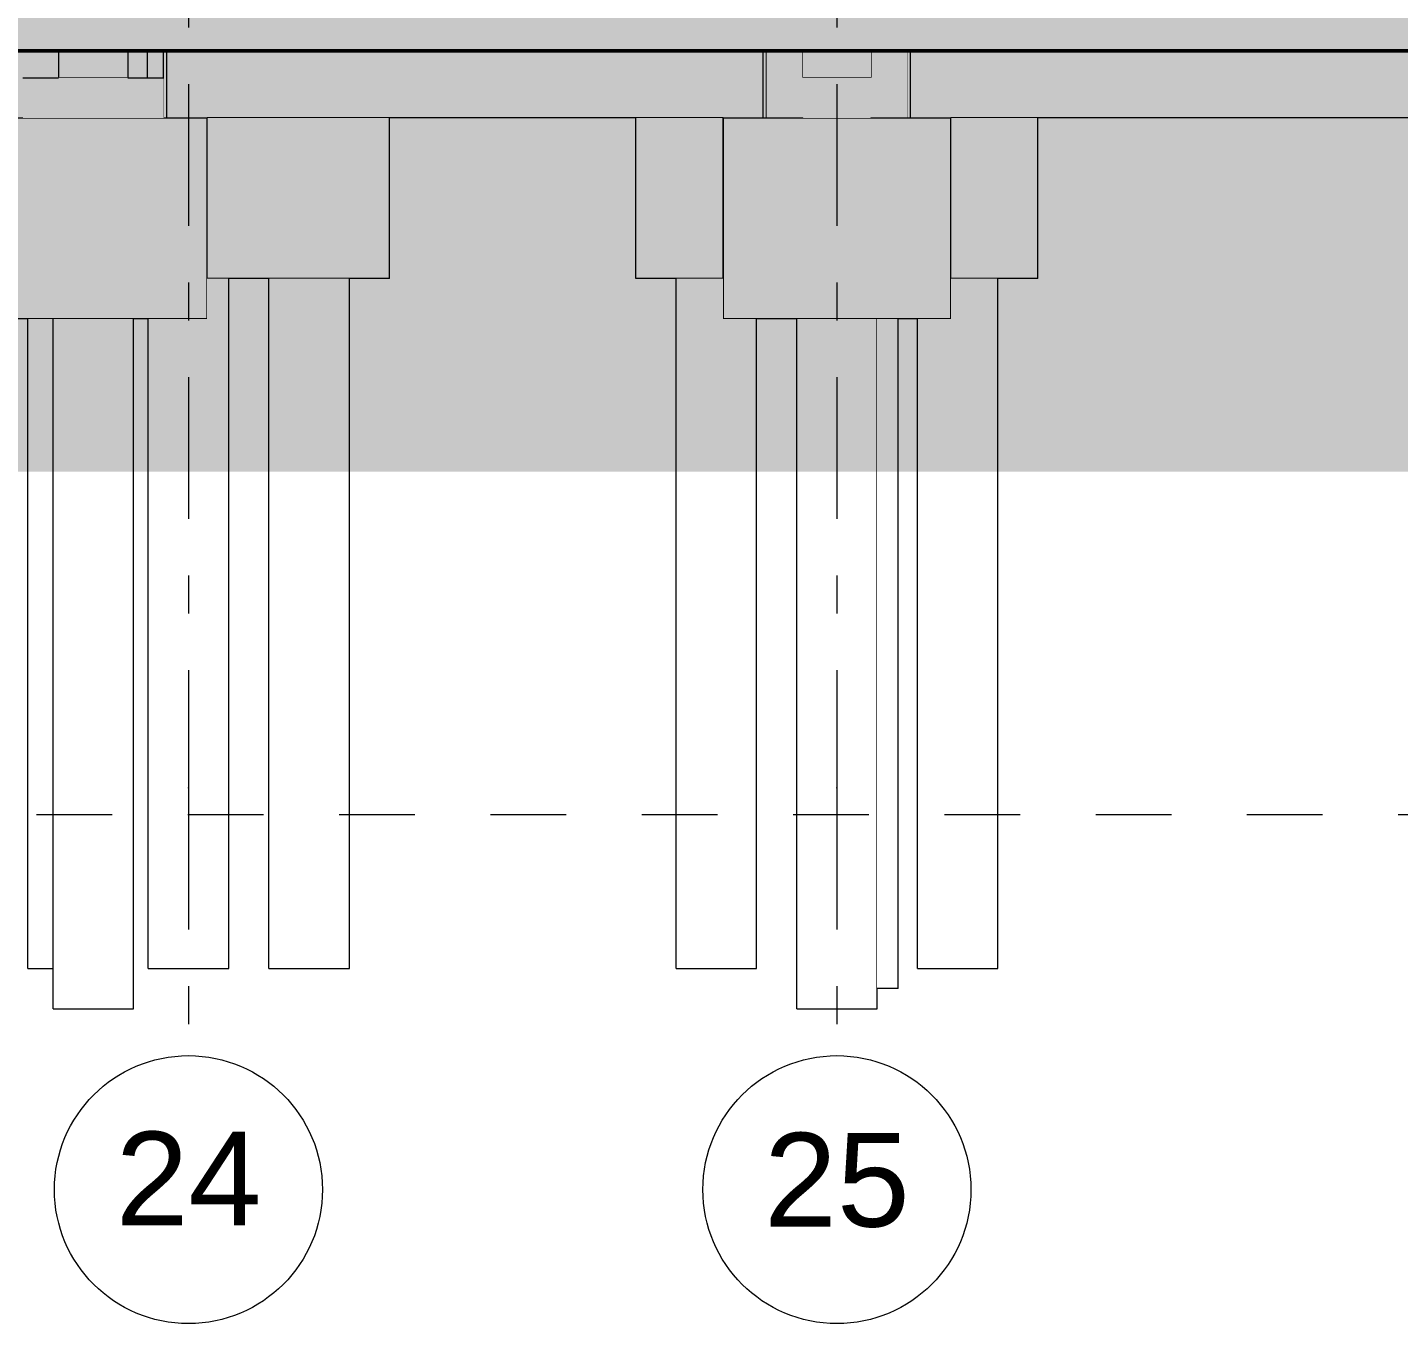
# Model space of a CAD drawing. Header units: millimetres. Extents: x -48147 to 1422273, y -494195 to 18123.
# Drawn here: x 1387726 to 1392842, y -494195 to -489357 of the extents above; entities that cross this region are included whole.
import ezdxf
from ezdxf.enums import TextEntityAlignment as Align

# ---------------------------------------------------------------- set-up
doc = ezdxf.new("R2010")
doc.units = ezdxf.units.MM
doc.header["$MEASUREMENT"] = 0
for name, pattern in [('Dashed', [2822.222233, 1411.111116, -1411.111116]), ('Double Dashed', [1093.611073, 529.166651, -211.666656, 141.111112, -211.666656]), ('Wipeout_Contour', [1000, 0, -1000])]:
    doc.linetypes.add(name, pattern=pattern)
for name, color, linetype, lineweight, true_color in [('0_Pen_No__105', 7, 'Continuous', 15, 0xa6a6a6), ('A-230-M_FLOOR.IFC Import_Pen_No__109', 7, 'Continuous', 15, 0xa6a6a6), ('A-230-M_FLOOR.IFC Import_Pen_No__29', 7, 'Continuous', 50, 0x2a2a2a), ('HATCHING_Pen_No__145', 7, 'Continuous', 0, 0xa6a6a6), ('New_A-15-MG_Structural_Grid_Phase_2_Pen_No__222', 7, 'Continuous', 13, 0x65af33)]:
    doc.layers.add(name, color=color, linetype=linetype, lineweight=lineweight, true_color=true_color)
for name, color, linetype in [('A-230-M_FLOOR.IFC Import', 7, 'Continuous'), ('New_A-15-MG_Structural_Grid_Phase_2', 7, 'Continuous'), ('S-160-M_FOUND.IFC Import', 7, 'Continuous'), ('S-280-M_COLUMN.IFC Import', 7, 'Continuous'), ('S-280-M_STRUCT_FRAME.IFC Import', 7, 'Continuous')]:
    doc.layers.add(name, color=color, linetype=linetype)
for name, color, linetype, lineweight in [('S-160-M_FOUND.IFC Import_Pen_No__1', 7, 'Continuous', 13), ('S-160-M_FOUND.IFC Import_Pen_No__4', 7, 'Continuous', 20), ('S-280-M_COLUMN.IFC Import_Pen_No__88', 8, 'Continuous', 20), ('S-280-M_STRUCT_FRAME.IFC Import_Pen_No__90', 8, 'Continuous', 20)]:
    doc.layers.add(name, color=color, linetype=linetype, lineweight=lineweight)
doc.styles.add('GENERATED_STYLE_2', font='')
doc.styles.get('GENERATED_STYLE_2').set_extended_font_data('Swis721 BT')

# ---------------------------------------------------------------- blocks, each defined once
blk = doc.blocks.new('Section Elem_590_2', base_point=(1383917.5, -489195))
at = {"color": 254, "linetype": 'Wipeout_Contour', "lineweight": 0, "ltscale": 5887906.076837166}
blk.add_wipeout([(1388173.3, -489545), (1388234.1, -489545), (1388234.1, -489445), (1388173.3, -489445)], dxfattribs=at).dxf.layer = 'S-280-M_COLUMN.IFC Import'
at = {"layer": 'S-280-M_COLUMN.IFC Import_Pen_No__88', "linetype": 'Continuous'}
blk.add_line((1388173.3, -489445), (1388173.3, -489545), dxfattribs=at)
blk = doc.blocks.new('Section Elem_592_2', base_point=(1383917.5, -489195))
at = {"color": 254, "linetype": 'Wipeout_Contour', "lineweight": 0, "ltscale": 5887029.625102481}
blk.add_wipeout([(1387842, -489545), (1388100.8, -489545), (1388100.8, -489445), (1387842, -489445)], dxfattribs=at).dxf.layer = 'S-280-M_COLUMN.IFC Import'
at = {"layer": 'S-280-M_COLUMN.IFC Import_Pen_No__88', "linetype": 'Continuous'}
for p, q in [((1387842, -489445), (1387842, -489545)), ((1388100.8, -489445), (1388100.8, -489545)), ((1388100.8, -489545), (1387842, -489545))]:
    blk.add_line(p, q, dxfattribs=at)
blk = doc.blocks.new('Section Elem_601_2', base_point=(1383917.5, -489195))
at = {"color": 254, "linetype": 'Wipeout_Contour', "lineweight": 0, "ltscale": 5897498.289004392}
blk.add_wipeout([(1390616.8, -489445), (1390616.8, -489545), (1390875.6, -489545), (1390875.6, -489445)], dxfattribs=at).dxf.layer = 'S-280-M_COLUMN.IFC Import'
at = {"layer": 'S-280-M_COLUMN.IFC Import_Pen_No__88', "linetype": 'Continuous'}
for p, q in [((1390616.8, -489445), (1390616.8, -489545)), ((1390875.6, -489445), (1390875.6, -489545)), ((1390875.6, -489545), (1390616.8, -489545))]:
    blk.add_line(p, q, dxfattribs=at)
blk = doc.blocks.new('Section Elem_632_2', base_point=(1383917.5, -489195))
at = {"color": 254, "linetype": 'Wipeout_Contour', "lineweight": 0, "ltscale": 5892363.581701081}
blk.add_wipeout([(1388234.1, -489695), (1390483.5, -489695), (1390483.5, -489445), (1388234.1, -489445)], dxfattribs=at).dxf.layer = 'S-280-M_STRUCT_FRAME.IFC Import'
at = {"layer": 'S-280-M_STRUCT_FRAME.IFC Import_Pen_No__90', "linetype": 'Continuous'}
for p, q in [((1388234.1, -489695), (1388234.1, -489445)), ((1390483.5, -489695), (1390483.5, -489445)), ((1390321.2, -489695), (1388396.4, -489695))]:
    blk.add_line(p, q, dxfattribs=at)
blk = doc.blocks.new('Section Elem_633_2', base_point=(1383917.5, -489195))
at = {"color": 254, "linetype": 'Wipeout_Contour', "lineweight": 0, "ltscale": 8874561.744836215}
blk.add_wipeout([(1391008.6, -489695), (1398063.5, -489695), (1398063.5, -489545), (1398101, -489545), (1398101, -489445), (1391008.6, -489445)], dxfattribs=at).dxf.layer = 'S-280-M_STRUCT_FRAME.IFC Import'
at = {"layer": 'S-280-M_STRUCT_FRAME.IFC Import_Pen_No__90', "linetype": 'Continuous'}
for p, q in [((1391008.6, -489695), (1391008.6, -489445)), ((1397938.5, -489695), (1391171.2, -489695))]:
    blk.add_line(p, q, dxfattribs=at)
blk = doc.blocks.new('Section Elem_746_2', base_point=(1383917.5, -489195))
at = {"color": 254, "linetype": 'Wipeout_Contour', "lineweight": 0, "ltscale": 4422664.302069604}
blk.add_wipeout([(1390483.5, -489557.4), (1390483.5, -489695), (1390621.1, -489695)], dxfattribs=at).dxf.layer = 'S-160-M_FOUND.IFC Import'
at = {"color": 254, "linetype": 'Wipeout_Contour', "lineweight": 0, "ltscale": 4423889.939959889}
blk.add_wipeout([(1390871.1, -489695), (1391008.6, -489695), (1391008.6, -489557.5)], dxfattribs=at).dxf.layer = 'S-160-M_FOUND.IFC Import'
at = {"color": 254, "linetype": 'Wipeout_Contour', "lineweight": 0, "ltscale": 5895946.315499401}
blk.add_wipeout([(1390321.2, -489695), (1389996.2, -489695), (1389996.2, -490295), (1390321.2, -490295)], dxfattribs=at).dxf.layer = 'S-160-M_FOUND.IFC Import'
at = {"color": 254, "linetype": 'Wipeout_Contour', "lineweight": 0, "ltscale": 5900379.226741794}
blk.add_wipeout([(1391496.2, -489695), (1391171.2, -489695), (1391171.2, -490295), (1391496.2, -490295)], dxfattribs=at).dxf.layer = 'S-160-M_FOUND.IFC Import'
at = {"layer": 'S-160-M_FOUND.IFC Import_Pen_No__4', "linetype": 'Continuous'}
for p, q in [((1389996.2, -490295), (1389996.2, -489695)), ((1391496.2, -490295), (1391496.2, -489695)), ((1390321.2, -490295), (1389996.2, -490295)), ((1391496.2, -490295), (1391171.2, -490295))]:
    blk.add_line(p, q, dxfattribs=at)
blk = doc.blocks.new('Section Elem_750_2', base_point=(1383917.5, -489195))
at = {"color": 254, "linetype": 'Wipeout_Contour', "lineweight": 0, "ltscale": 5890582.025790439}
blk.add_wipeout([(1389077, -489695), (1388396.4, -489695), (1388396.4, -490295), (1389077, -490295)], dxfattribs=at).dxf.layer = 'S-160-M_FOUND.IFC Import'
at = {"layer": 'S-160-M_FOUND.IFC Import_Pen_No__4', "linetype": 'Continuous'}
for q in [(1389077, -489695), (1388396.4, -490295)]:
    blk.add_line((1389077, -490295), q, dxfattribs=at)
blk = doc.blocks.new('Section Elem_761_2', base_point=(1383917.5, -489195))
at = {"color": 254, "linetype": 'Wipeout_Contour', "lineweight": 0, "ltscale": 5887795.197972406}
blk.add_wipeout([(1387546.4, -490445), (1388396.4, -490445), (1388396.4, -489695), (1387546.4, -489695)], dxfattribs=at).dxf.layer = 'S-160-M_FOUND.IFC Import'
at = {"layer": 'S-160-M_FOUND.IFC Import_Pen_No__4', "linetype": 'Continuous'}
for p, q in [((1387546.3, -490445), (1387546.3, -489695)), ((1387546.4, -489695), (1388396.4, -489695)), ((1387546.4, -490445), (1387546.4, -489695)), ((1388396.4, -490445), (1388396.4, -489695)), ((1388396.4, -490445), (1387546.4, -490445))]:
    blk.add_line(p, q, dxfattribs=at)
blk = doc.blocks.new('Section Elem_762_2', base_point=(1383917.5, -489195))
at = {"color": 254, "linetype": 'Wipeout_Contour', "lineweight": 0, "ltscale": 5898262.519293066}
blk.add_wipeout([(1391171.2, -489695), (1390321.2, -489695), (1390321.2, -490445), (1391171.2, -490445)], dxfattribs=at).dxf.layer = 'S-160-M_FOUND.IFC Import'
at = {"layer": 'S-160-M_FOUND.IFC Import_Pen_No__4', "linetype": 'Continuous'}
for p, q in [((1390321.2, -489695), (1391171.2, -489695)), ((1390321.2, -489695), (1390321.2, -490445)), ((1390321.2, -490445), (1390321.2, -489695)), ((1391171.2, -490445), (1391171.2, -489695)), ((1391171.2, -490445), (1390321.2, -490445))]:
    blk.add_line(p, q, dxfattribs=at)
blk = doc.blocks.new('Section Elem_769_2', base_point=(1383917.5, -489195))
at = {"color": 254, "linetype": 'Wipeout_Contour', "lineweight": 0, "ltscale": 8847159.137197858}
blk.add_wipeout([(1390146.2, -490295), (1390146.2, -492870), (1390446.2, -492870), (1390446.2, -490445), (1390321.2, -490445), (1390321.2, -490295)], dxfattribs=at).dxf.layer = 'S-160-M_FOUND.IFC Import'
at = {"layer": 'S-160-M_FOUND.IFC Import_Pen_No__1', "linetype": 'Continuous'}
for p, q in [((1390146.2, -492870), (1390146.2, -490295)), ((1390446.2, -492870), (1390446.2, -490445)), ((1390146.2, -492870), (1390446.2, -492870))]:
    blk.add_line(p, q, dxfattribs=at)
blk = doc.blocks.new('Section Elem_770_2', base_point=(1383917.5, -489195))
at = {"color": 254, "linetype": 'Wipeout_Contour', "lineweight": 0, "ltscale": 8852156.89524399}
blk.add_wipeout([(1391046.2, -492870), (1391346.2, -492870), (1391346.2, -490295), (1391171.2, -490295), (1391171.2, -490445), (1391046.2, -490445)], dxfattribs=at).dxf.layer = 'S-160-M_FOUND.IFC Import'
at = {"layer": 'S-160-M_FOUND.IFC Import_Pen_No__1', "linetype": 'Continuous'}
for p, q in [((1391346.2, -492870), (1391346.2, -490295)), ((1391046.2, -492870), (1391046.2, -490445)), ((1391046.2, -492870), (1391346.2, -492870))]:
    blk.add_line(p, q, dxfattribs=at)
blk = doc.blocks.new('Section Elem_773_2', base_point=(1383917.5, -489195))
at = {"color": 254, "linetype": 'Wipeout_Contour', "lineweight": 0, "ltscale": 5900477.772048225}
blk.add_wipeout([(1390596.2, -490445), (1390596.2, -493020), (1390896.2, -493020), (1390896.2, -490445)], dxfattribs=at).dxf.layer = 'S-160-M_FOUND.IFC Import'
at = {"layer": 'S-160-M_FOUND.IFC Import_Pen_No__1', "linetype": 'Continuous'}
for p, q in [((1390596.2, -493020), (1390596.2, -490445)), ((1390896.2, -493020), (1390896.2, -490445)), ((1390596.2, -493020), (1390896.2, -493020))]:
    blk.add_line(p, q, dxfattribs=at)
blk = doc.blocks.new('Section Elem_814_2', base_point=(1383917.5, -489195))
at = {"color": 254, "linetype": 'Wipeout_Contour', "lineweight": 0, "ltscale": 5901141.793509055}
blk.add_wipeout([(1390974.9, -490445), (1390896.2, -490445), (1390896.2, -492945), (1390974.9, -492945)], dxfattribs=at).dxf.layer = 'S-160-M_FOUND.IFC Import'
at = {"layer": 'S-160-M_FOUND.IFC Import_Pen_No__4', "linetype": 'Continuous'}
for q in [(1390974.9, -490445), (1390896.2, -492945)]:
    blk.add_line((1390974.9, -492945), q, dxfattribs=at)
blk = doc.blocks.new('Section Elem_821_2', base_point=(1383917.5, -489195))
at = {"color": 254, "linetype": 'Wipeout_Contour', "lineweight": 0, "ltscale": 14743885.74202393}
blk.add_wipeout([(1390483.5, -489557.4), (1390621.1, -489695), (1390871.1, -489695), (1391008.6, -489557.5), (1391008.6, -489445), (1390875.6, -489445), (1390875.6, -489545), (1390616.8, -489545), (1390616.8, -489445), (1390483.5, -489445)], dxfattribs=at).dxf.layer = 'S-160-M_FOUND.IFC Import'
blk = doc.blocks.new('Section Elem_823_2', base_point=(1383917.5, -489195))
at = {"color": 254, "linetype": 'Wipeout_Contour', "lineweight": 0, "ltscale": 5887196.610147241}
blk.add_wipeout([(1388234.1, -489545), (1387709, -489545), (1387709, -489695), (1388234.1, -489695)], dxfattribs=at).dxf.layer = 'S-160-M_FOUND.IFC Import'
at = {"layer": 'S-160-M_FOUND.IFC Import_Pen_No__4', "linetype": 'Continuous'}
for p, q in [((1387709, -489545), (1387842, -489545)), ((1388100.8, -489545), (1388234.1, -489545))]:
    blk.add_line(p, q, dxfattribs=at)
blk = doc.blocks.new('Section Elem_824_2', base_point=(1383917.5, -489195))
at = {"color": 254, "linetype": 'Wipeout_Contour', "lineweight": 0, "ltscale": 5889348.346409512}
blk.add_wipeout([(1387821.3, -490445), (1387821.3, -492870), (1387821.4, -492870), (1387821.4, -490445)], dxfattribs=at).dxf.layer = 'S-160-M_FOUND.IFC Import'
at = {"layer": 'S-160-M_FOUND.IFC Import_Pen_No__1', "linetype": 'Continuous'}
blk.add_line((1387821.3, -492870), (1387821.3, -490445), dxfattribs=at)
blk = doc.blocks.new('Section Elem_826_2', base_point=(1383917.5, -489195))
at = {"color": 254, "linetype": 'Wipeout_Contour', "lineweight": 0, "ltscale": 8836103.048200127}
blk.add_wipeout([(1388396.4, -490445), (1388177, -490445), (1388177, -492870), (1388477, -492870), (1388477, -490295), (1388396.4, -490295)], dxfattribs=at).dxf.layer = 'S-160-M_FOUND.IFC Import'
at = {"layer": 'S-160-M_FOUND.IFC Import_Pen_No__1', "linetype": 'Continuous'}
for p, q in [((1388477, -492870), (1388477, -490295)), ((1388177, -492870), (1388177, -490445)), ((1388177, -492870), (1388477, -492870))]:
    blk.add_line(p, q, dxfattribs=at)
blk = doc.blocks.new('Section Elem_827_2', base_point=(1383917.5, -489195))
at = {"color": 254, "linetype": 'Wipeout_Contour', "lineweight": 0, "ltscale": 5889170.470818322}
blk.add_wipeout([(1387727, -490445), (1387727, -492870), (1387821.3, -492870), (1387821.3, -490445)], dxfattribs=at).dxf.layer = 'S-160-M_FOUND.IFC Import'
at = {"layer": 'S-160-M_FOUND.IFC Import_Pen_No__1', "linetype": 'Continuous'}
for q in [(1387727, -490445), (1387821.3, -492870)]:
    blk.add_line((1387727, -492870), q, dxfattribs=at)
blk = doc.blocks.new('Section Elem_828_2', base_point=(1383917.5, -489195))
at = {"color": 254, "linetype": 'Wipeout_Contour', "lineweight": 0, "ltscale": 5892851.833389549}
blk.add_wipeout([(1388627, -490295), (1388627, -492870), (1388927, -492870), (1388927, -490295)], dxfattribs=at).dxf.layer = 'S-160-M_FOUND.IFC Import'
at = {"layer": 'S-160-M_FOUND.IFC Import_Pen_No__1', "linetype": 'Continuous'}
for p, q in [((1388627, -492870), (1388627, -490295)), ((1388927, -492870), (1388927, -490295)), ((1388627, -492870), (1388927, -492870))]:
    blk.add_line(p, q, dxfattribs=at)
blk = doc.blocks.new('Section Elem_832_2', base_point=(1383917.5, -489195))
at = {"color": 254, "linetype": 'Wipeout_Contour', "lineweight": 0, "ltscale": 5890014.386633931}
blk.add_wipeout([(1387821.4, -490445), (1387821.4, -493020), (1388121.4, -493020), (1388121.4, -490445)], dxfattribs=at).dxf.layer = 'S-160-M_FOUND.IFC Import'
at = {"layer": 'S-160-M_FOUND.IFC Import_Pen_No__1', "linetype": 'Continuous'}
for p, q in [((1387821.4, -493020), (1387821.4, -490445)), ((1388121.4, -493020), (1388121.4, -490445)), ((1387821.4, -493020), (1388121.4, -493020))]:
    blk.add_line(p, q, dxfattribs=at)
blk = doc.blocks.new('Section Elem_836_2', base_point=(1383917.5, -489195))
at = {"layer": 'S-160-M_FOUND.IFC Import_Pen_No__1', "linetype": 'Continuous'}
blk.add_line((1391021.2, -489695), (1391021.2, -489445), dxfattribs=at)
blk = doc.blocks.new('Section Elem_837_2', base_point=(1383917.5, -489195))
at = {"layer": 'S-160-M_FOUND.IFC Import_Pen_No__1', "linetype": 'Continuous'}
for p, q in [((1388246.4, -489695), (1388246.4, -489445)), ((1390471.2, -489695), (1390471.2, -489445))]:
    blk.add_line(p, q, dxfattribs=at)
blk = doc.blocks.new('Section Elem_847_2', base_point=(1383917.5, -489195))
at = {"color": 254, "linetype": 'Wipeout_Contour', "lineweight": 0, "ltscale": 5910380.455260781}
blk.add_wipeout([(1384003.6, -489445), (1404430.9, -489445), (1404430.9, -489195), (1384003.6, -489195)], dxfattribs=at).dxf.layer = 'A-230-M_FLOOR.IFC Import'
at = {"layer": 'A-230-M_FLOOR.IFC Import_Pen_No__109', "linetype": 'Continuous'}
h = blk.add_hatch(dxfattribs=at)
h.set_pattern_fill('Lightweight_Concrete_0002', color=256, style=0, pattern_type=2)
h.set_pattern_definition([(0, (1383917.5, -489195), (0, 779.423), [48.75, -401.25]), (0, (1384142.5, -488805.3), (0, 779.423), [48.75, -401.25]), (60, (1383917.5, -489195), (-675, 389.71), [48.75, -401.25]), (60, (1384367.5, -489195), (-675, 389.71), [48.75, -401.25]), (120, (1383966.26, -489195), (675, 389.71), [48.75, -401.25]), (120, (1384416.26, -489195), (675, 389.71), [48.75, -401.25]), (0, (1383917.5, -489120.03), (0, 150), [0, -150, 0, -225]), (45, (1383992.5, -489120.03), (-106.066, 106.066), [0, -112.5, 0, -187.5])])
h.paths.add_polyline_path([(1384003.6, -489445), (1404430.9, -489445), (1404430.9, -489195), (1384003.6, -489195)])
at = {"layer": 'A-230-M_FLOOR.IFC Import_Pen_No__29', "linetype": 'Continuous'}
blk.add_line((1404430.9, -489445), (1384003.6, -489445), dxfattribs=at)
blk = doc.blocks.new('Standard grid marker[3]_2', base_point=(1390746, -467790.4))
at = {"layer": 'New_A-15-MG_Structural_Grid_Phase_2_Pen_No__222', "linetype": 'Double Dashed'}
for p, q in [((1390746, -468790.4), (1390746, -492195)), ((1390746, -492195), (1390746, -493195))]:
    blk.add_line(p, q, dxfattribs=at)
at = {"layer": 'New_A-15-MG_Structural_Grid_Phase_2_Pen_No__222', "linetype": 'Continuous'}
blk.add_circle((1390746, -493695), 500, dxfattribs=at)
at = {"layer": 'New_A-15-MG_Structural_Grid_Phase_2_Pen_No__222', "linetype": 'Double Dashed'}
blk.add_point((1390746, -492195), dxfattribs=at)
blk.add_point((1390746, -492195), dxfattribs=at)
at = {"layer": 'New_A-15-MG_Structural_Grid_Phase_2_Pen_No__222', "style": 'GENERATED_STYLE_2'}
for tag, p in [('AC_MarkerText_1_0', (1390746, -467253.6)), ('AC_MarkerText_1_1', (1390746, -493658.2))]:
    blk.add_attdef(tag, text='', height=350, rotation=360, dxfattribs=at).set_placement(p, align=Align.MIDDLE_CENTER)
blk = doc.blocks.new('Standard grid marker[7]_2', base_point=(1388326.8, -467790.4))
at = {"layer": 'New_A-15-MG_Structural_Grid_Phase_2_Pen_No__222', "linetype": 'Double Dashed'}
for p, q in [((1388326.8, -468790.4), (1388326.8, -492195)), ((1388326.8, -492195), (1388326.8, -493195))]:
    blk.add_line(p, q, dxfattribs=at)
at = {"layer": 'New_A-15-MG_Structural_Grid_Phase_2_Pen_No__222', "linetype": 'Continuous'}
blk.add_circle((1388326.8, -493695), 500, dxfattribs=at)
at = {"layer": 'New_A-15-MG_Structural_Grid_Phase_2_Pen_No__222', "linetype": 'Double Dashed'}
blk.add_point((1388326.8, -492195), dxfattribs=at)
blk.add_point((1388326.8, -492195), dxfattribs=at)
at = {"layer": 'New_A-15-MG_Structural_Grid_Phase_2_Pen_No__222', "style": 'GENERATED_STYLE_2'}
for tag, p in [('AC_MarkerText_1_0', (1388326.8, -467249.2)), ('AC_MarkerText_1_1', (1388326.8, -493653.9))]:
    blk.add_attdef(tag, text='', height=350, rotation=360, dxfattribs=at).set_placement(p, align=Align.MIDDLE_CENTER)
blk = doc.blocks.new('S-26 Building Section_STORY_MARKER', base_point=(1383917.5, -489195))
at = {"layer": '0_Pen_No__105', "linetype": 'Dashed', "ltscale": 0.2}
blk.add_line((1358409.3, -492295), (1418411.4, -492295), dxfattribs=at)

msp = doc.modelspace()

# ---------------------------------------------------------------- block references
at = {"layer": 'S-280-M_COLUMN.IFC Import'}
for name in ['Section Elem_592_2', 'Section Elem_590_2', 'Section Elem_601_2']:
    msp.add_blockref(name, (1383917.5, -489195), dxfattribs=at)
at = {"layer": 'S-280-M_STRUCT_FRAME.IFC Import'}
msp.add_blockref('Section Elem_633_2', (1383917.5, -489195), dxfattribs=at)

# ---------------------------------------------------------------- next in the draw order: block references
msp.add_blockref('Section Elem_632_2', (1383917.5, -489195), dxfattribs=at)

# ---------------------------------------------------------------- next in the draw order: block references
at = {"layer": 'S-160-M_FOUND.IFC Import'}
for name in ['Section Elem_746_2', 'Section Elem_750_2']:
    msp.add_blockref(name, (1383917.5, -489195), dxfattribs=at)

# ---------------------------------------------------------------- next in the draw order: block references
for name in ['Section Elem_761_2', 'Section Elem_762_2', 'Section Elem_828_2']:
    msp.add_blockref(name, (1383917.5, -489195), dxfattribs=at)

# ---------------------------------------------------------------- next in the draw order: block references
for name in ['Section Elem_821_2', 'Section Elem_823_2', 'Section Elem_826_2', 'Section Elem_769_2', 'Section Elem_770_2', 'Section Elem_824_2', 'Section Elem_773_2']:
    msp.add_blockref(name, (1383917.5, -489195), dxfattribs=at)

# ---------------------------------------------------------------- next in the draw order: block references
for name in ['Section Elem_837_2', 'Section Elem_836_2', 'Section Elem_827_2', 'Section Elem_814_2']:
    msp.add_blockref(name, (1383917.5, -489195), dxfattribs=at)

# ---------------------------------------------------------------- next in the draw order: block references
at = {"layer": 'A-230-M_FLOOR.IFC Import'}
msp.add_blockref('Section Elem_847_2', (1383917.5, -489195), dxfattribs=at)
at = {"layer": 'S-160-M_FOUND.IFC Import'}
msp.add_blockref('Section Elem_832_2', (1383917.5, -489195), dxfattribs=at)

# ---------------------------------------------------------------- next in the draw order: hatches: boundary and pattern name
at = {"layer": 'HATCHING_Pen_No__145', "linetype": 'Continuous'}
msp.add_hatch(color=256, dxfattribs=at).paths.add_polyline_path([(1418063, -489195), (1405190.9, -489195), (1405190.9, -489695), (1404430.9, -489695), (1404430.9, -489420), (1384003.6, -489420), (1384003.6, -489695), (1383491.8, -489695), (1383491.8, -489625), (1363271, -489625), (1363271, -490125), (1362767, -490125), (1362767, -489625), (1362559.1, -489625), (1362559.1, -489195), (1356736.2, -489195), (1356736.2, -491014.8), (1418063, -491014.8)])

# ---------------------------------------------------------------- next in the draw order: block references
at = {"layer": 'New_A-15-MG_Structural_Grid_Phase_2', "color": 8, "linetype": 'Continuous', "lineweight": 15}
ref = msp.add_blockref('Standard grid marker[7]_2', (1388326.8, -467790.4), dxfattribs=at)
ref.add_attrib('AC_MarkerText_1_1', '24', dxfattribs={"layer": 'New_A-15-MG_Structural_Grid_Phase_2_Pen_No__222', "color": 85, "true_color": 0x65af33, "height": 350, "rotation": 360, "style": 'GENERATED_STYLE_2'}).set_placement((1388326.8, -493653.9), align=Align.MIDDLE_CENTER)
ref = msp.add_blockref('Standard grid marker[3]_2', (1390746, -467790.4), dxfattribs=at)
ref.add_attrib('AC_MarkerText_1_1', '25', dxfattribs={"layer": 'New_A-15-MG_Structural_Grid_Phase_2_Pen_No__222', "color": 85, "true_color": 0x65af33, "height": 350, "rotation": 360, "style": 'GENERATED_STYLE_2'}).set_placement((1390746, -493658.2), align=Align.MIDDLE_CENTER)

# ---------------------------------------------------------------- next in the draw order: block references
at = {"linetype": 'Continuous', "lineweight": 0}
msp.add_blockref('S-26 Building Section_STORY_MARKER', (1383917.5, -489195), dxfattribs=at)

doc.saveas('drawing.dxf')
